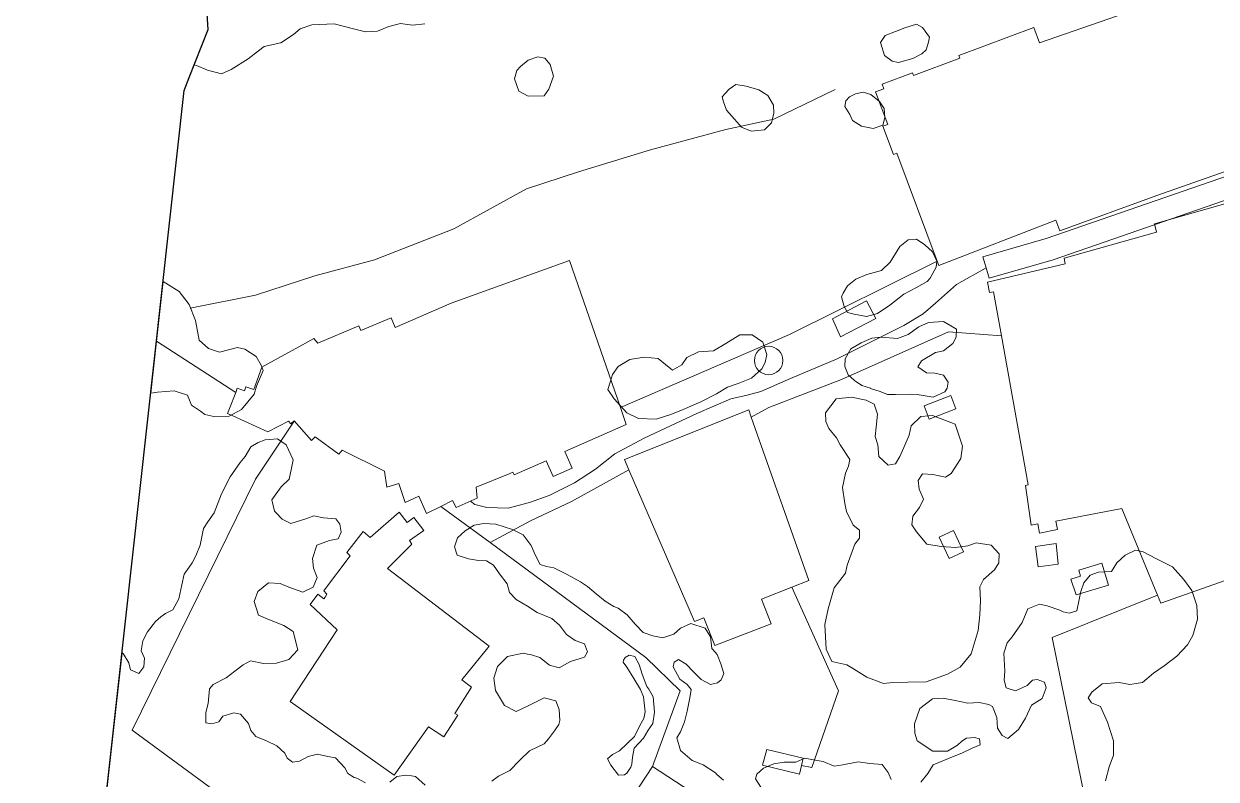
# Model space of a CAD drawing. Header units: metres. Extents: x 4652992 to 4879070, y 2074171 to 2309877.
# Drawn here: x 4653640 to 4653704.4, y 2306228.9 to 2306269.7 of the extents above; entities that cross this region are included whole.
import ezdxf

# ---------------------------------------------------------------- set-up
doc = ezdxf.new("R2010")
doc.units = ezdxf.units.M
doc.header["$MEASUREMENT"] = 0
doc.linetypes.add('DGN Style 2', pattern=[66.27138, 39.762828, -26.508552])
doc.linetypes.add('DGN Style 3', pattern=[92.779933, 66.271381, -26.508552])
doc.layers.get('0').update_dxf_attribs({"color": 4, "lineweight": 0})
for name, color, linetype, lineweight in [('Level 20', 30, 'DGN Style 3', 0), ('Level 3', 46, 'Continuous', 0), ('Level 30', 5, 'Continuous', 0), ('Level 31', 38, 'Continuous', 0), ('Level 37', 3, 'Continuous', 0), ('Level 40', 1, 'Continuous', 0), ('Level 54', 30, 'DGN Style 2', 0), ('Level 61', 4, 'Continuous', 0)]:
    doc.layers.add(name, color=color, linetype=linetype, lineweight=lineweight)
doc.layers.add('Limite', color=38, linetype='Continuous', lineweight=0, plot=False)

# ---------------------------------------------------------------- blocks, each defined once
blk = doc.blocks.new('POSTE')
at = {"color": 0, "linetype": 'ByBlock', "lineweight": -2}
blk.add_circle((0, 0), 0.770001, dxfattribs=at)

msp = doc.modelspace()

# ---------------------------------------------------------------- linework, layer by layer
at = {"layer": 'Level 20', "linetype": 'Continuous'}
msp.add_polyline3d([(4653691.983245, 2306256.528992, 1426.8), (4653690.379237, 2306255.618576, 1426.9), (4653689.24501, 2306254.619144, 1426.9), (4653688.57513, 2306254.037815, 1426.9), (4653687.525345, 2306253.413649, 1427.1), (4653683.930835, 2306251.606594, 1427.25), (4653681.415745, 2306250.541061, 1427.35), (4653679.799661, 2306249.838572, 1427.45), (4653679.073955, 2306249.645702, 1427.45), (4653678.177083, 2306249.453838, 1427.45), (4653676.338856, 2306248.656687, 1427.6), (4653673.497085, 2306247.31413, 1427.75), (4653671.919779, 2306246.472036, 1427.8), (4653670.868675, 2306245.647654, 1428), (4653669.735534, 2306244.905617, 1428.25), (4653668.37147, 2306244.215392, 1428.45), (4653667.310749, 2306243.842559, 1428.6), (4653666.151864, 2306243.534583, 1428.6), (4653664.995777, 2306243.567713, 1428.6), (4653664.34672, 2306243.735577, 1428.6), (4653664.114229, 2306243.920803, 1428.6)], dxfattribs=at)
at = {"layer": 'Level 3'}
msp.add_polyline3d([(4653648.965828, 2306254.352286, 1429.9732), (4653652.489773, 2306255.048503, 1429.7732), (4653655.702685, 2306256.092527, 1429.4732), (4653658.917427, 2306256.966333, 1429.1732), (4653663.203964, 2306258.641785, 1428.9732), (4653667.131114, 2306260.789667, 1428.5732), (4653669.957817, 2306261.704783, 1428.3732), (4653673.83632, 2306262.895934, 1428.0732), (4653677.912963, 2306264.003475, 1427.8732), (4653680.499101, 2306264.55906, 1427.6732), (4653683.82511, 2306266.155936, 1427.5732)], dxfattribs=at)
at = {"layer": 'Level 30', "color": 1}
for points in [[(4653705.568638, 2306261.973853, 1428.805992), (4653701.206709, 2306260.427087, 1428.805992), (4653695.960545, 2306258.528854, 1429.005992), (4653695.755775, 2306259.108917, 1429.205992), (4653689.420214, 2306256.657639, 1429.255992), (4653689.334711, 2306256.885925, 1429.255992), (4653687.151085, 2306262.716072, 1429.255992), (4653686.978315, 2306262.651362, 1429.255992), (4653686.407265, 2306264.176029, 1428.955992), (4653686.670282, 2306264.274539, 1428.955992), (4653686.009418, 2306266.039006, 1428.955992), (4653686.453843, 2306266.205461, 1428.955992), (4653686.36446, 2306266.444108, 1428.605991), (4653688.005429, 2306267.058717, 1428.605991), (4653688.05868, 2306266.916541, 1428.955992), (4653690.562801, 2306267.854436, 1428.955992), (4653690.51072, 2306267.993488, 1428.955992), (4653694.553216, 2306269.507567, 1428.855991), (4653694.862449, 2306268.681936, 1428.855991), (4653703.3484, 2306271.642923, 1429.005992)], [(4653714.158861, 2306242.883618, 1427.856), (4653701.417488, 2306238.4007, 1427.856), (4653701.242447, 2306238.828639, 1427.914495), (4653699.322831, 2306243.52172, 1428.556), (4653695.747903, 2306242.830487, 1428.556), (4653695.835561, 2306242.377138, 1428.556), (4653694.874922, 2306242.191393, 1428.556), (4653694.779586, 2306242.684453, 1428.556), (4653694.422653, 2306242.615438, 1428.406), (4653694.10151, 2306244.768869, 1428.756), (4653694.254615, 2306244.794547, 1429.306), (4653692.805611, 2306252.846358, 1429.306), (4653692.37755, 2306255.225, 1429.306), (4653692.16225, 2306255.186282, 1429.306), (4653692.061399, 2306255.747088, 1429.306), (4653696.255292, 2306256.737355, 1429.306), (4653696.196176, 2306257.039162, 1428.506), (4653701.192, 2306258.453813, 1428.506), (4653701.074382, 2306258.903565, 1428.506), (4653706.517043, 2306260.461377, 1428.556)], [(4653669.466014, 2306256.928516, 1430.906), (4653672.212853, 2306248.97811, 1430.3686), (4653672.532705, 2306248.052335, 1430.306), (4653669.207654, 2306246.595686, 1430.306), (4653669.603319, 2306245.692511, 1430.306), (4653668.583708, 2306245.245837, 1430.306), (4653668.208077, 2306246.103278, 1430.406), (4653666.469158, 2306245.341486, 1430.406), (4653666.407651, 2306245.481886, 1430.406), (4653666.202589, 2306245.392052, 1431.456), (4653664.414667, 2306244.673533, 1431.456), (4653664.474623, 2306244.082494, 1430.156), (4653663.330847, 2306243.569338, 1430.156), (4653663.149342, 2306243.948585, 1431.456), (4653662.508861, 2306243.635315, 1431.456), (4653661.731426, 2306243.255058, 1431.456), (4653661.319482, 2306244.184796, 1431.656), (4653660.580281, 2306243.844445, 1431.656), (4653660.237454, 2306244.868491, 1431.656), (4653659.591113, 2306244.667935, 1431.656), (4653659.472739, 2306245.533017, 1431.906), (4653657.171169, 2306246.664285, 1432.006), (4653657.001831, 2306246.460145, 1432.006), (4653655.717533, 2306247.385418, 1432.006), (4653655.521212, 2306247.18685, 1432.006), (4653654.579193, 2306248.249128, 1432.006), (4653654.576843, 2306248.247043, 1432.006), (4653654.404193, 2306248.093939, 1432.006), (4653654.27817, 2306248.236051, 1432.006), (4653653.162232, 2306247.661447, 1431.7616), (4653651.271598, 2306248.522849, 1431.6126), (4653650.983719, 2306248.654011, 1431.5899), (4653651.091958, 2306248.914951, 1431.606), (4653651.421674, 2306249.787623, 1431.606), (4653651.507334, 2306250.014341, 1431.606), (4653651.893601, 2306249.87324, 1431.706), (4653651.975755, 2306250.098139, 1431.706), (4653652.395524, 2306249.944801, 1431.756), (4653652.837629, 2306251.155077, 1431.6899), (4653653.153565, 2306251.329332, 1431.6899), (4653655.024936, 2306252.361494, 1431.6899), (4653655.646103, 2306252.704101, 1431.6899), (4653655.854055, 2306252.453222, 1431.756), (4653658.083286, 2306253.389092, 1431.756), (4653658.189738, 2306253.135525, 1431.756), (4653659.821051, 2306253.820378, 1431.756), (4653660.039588, 2306253.299825, 1431.756), (4653663.066671, 2306254.618221, 1430.906), (4653669.466014, 2306256.928516, 1430.906)], [(4653679.834989, 2306238.617699, 1429.656), (4653680.355525, 2306237.288347, 1429.306), (4653677.319562, 2306236.122174, 1429.306), (4653676.717319, 2306237.605689, 1429.706), (4653676.218216, 2306237.419413, 1429.606), (4653672.671017, 2306245.613149, 1429.840366), (4653672.434401, 2306246.159711, 1429.856), (4653679.152939, 2306248.845045, 1429.856), (4653679.288298, 2306248.461067, 1429.847663), (4653682.400313, 2306239.633063, 1429.656), (4653681.481142, 2306239.269252, 1429.656), (4653679.834989, 2306238.617699, 1429.656)], [(4653660.250467, 2306243.324189, 1430.356), (4653660.683386, 2306242.754835, 1430.356), (4653661.05535, 2306243.037666, 1430.356), (4653661.588115, 2306242.337, 1430.2899), (4653660.814355, 2306241.791286, 1430.2899), (4653660.940706, 2306241.598873, 1430.2899), (4653660.270423, 2306240.930057, 1430.2899), (4653659.624063, 2306240.285113, 1430.2899), (4653665.124162, 2306236.079722, 1430.8647), (4653663.637283, 2306234.267849, 1430.806), (4653664.165441, 2306233.858076, 1429.656), (4653663.267797, 2306232.448206, 1429.656), (4653663.423186, 2306232.349271, 1429.656), (4653662.679481, 2306231.181184, 1429.656), (4653661.838682, 2306231.716509, 1431.356), (4653659.996353, 2306229.114409, 1430.656), (4653654.360491, 2306233.093851, 1430.656), (4653656.915814, 2306236.956988, 1431.506), (4653655.450277, 2306238.332978, 1430.4899), (4653655.864285, 2306238.891331, 1430.4899), (4653656.186869, 2306238.629077, 1430.4899), (4653656.251985, 2306238.733228, 1430.4899), (4653656.351682, 2306238.892692, 1430.4899), (4653656.18458, 2306239.0681, 1430.4899), (4653656.220736, 2306239.116372, 1430.4822), (4653657.608929, 2306240.969736, 1430.1899), (4653657.432176, 2306241.137522, 1430.1899), (4653658.306722, 2306242.28299, 1430.1899), (4653658.698496, 2306241.9453, 1430.2899), (4653660.250467, 2306243.324189, 1430.356)]]:
    msp.add_polyline3d(points, dxfattribs=at)
at = {"layer": 'Level 31', "flags": 128}
for points, elevation in [([(4653686.019048, 2306253.796219), (4653684.116857, 2306252.801475), (4653683.671658, 2306253.772565), (4653685.52467, 2306254.74159), (4653686.019048, 2306253.796219)], 1427.655991), ([(4653690.346778, 2306248.913526), (4653688.90975, 2306248.352536), (4653688.63255, 2306249.062609), (4653690.068399, 2306249.623138), (4653690.346778, 2306248.913526)], 1427.8), ([(4653690.76438, 2306241.176808), (4653689.986132, 2306240.811697), (4653689.442053, 2306241.96773), (4653690.219853, 2306242.333795), (4653690.76438, 2306241.176808)], 1428.455992), ([(4653695.87087, 2306240.515328), (4653694.801098, 2306240.372218), (4653694.653794, 2306241.473338), (4653695.75859, 2306241.621133), (4653695.87087, 2306240.515328)], 1427.883895), ([(4653698.599304, 2306239.371637), (4653696.852904, 2306238.84887), (4653696.559118, 2306239.705548), (4653697.089027, 2306239.864171), (4653696.992607, 2306240.186281), (4653698.243375, 2306240.560685), (4653698.599304, 2306239.371637)], 1428.033894), ([(4653682.002404, 2306229.629228), (4653681.886302, 2306229.154636), (4653679.900813, 2306229.640358), (4653680.135541, 2306230.50242), (4653682.098539, 2306230.022199), (4653682.002404, 2306229.629228)], 1428.405991)]:
    msp.add_lwpolyline(points, dxfattribs=dict(at, elevation=elevation))
at = {"layer": 'Level 37'}
msp.add_line((4653651.421674, 2306249.787623, 1431.583895), (4653647.140729, 2306252.565212, 1431.583895), dxfattribs=at)
at = {"layer": 'Level 37', "extrusion": (0.2594711064894849, -0.5214441033926257, 0.8128780916805318), "elevation": 6075.497207, "flags": 128}
msp.add_lwpolyline([(5193801.504544, -6025.756548), (5193792.600156, -6025.756548), (5193782.652719, -6025.082463)], dxfattribs=at)
at = {"layer": 'Level 37', "flags": 128}
for points, elevation in [([(4653679.288298, 2306248.461067), (4653680.244123, 2306248.976669), (4653684.158368, 2306250.482116), (4653689.951006, 2306253.068247), (4653692.805611, 2306252.846358)], 1428.533894), ([(4653682.002404, 2306229.629228), (4653682.559778, 2306229.514276), (4653684.003023, 2306233.666931), (4653681.481142, 2306239.269252)], 1428.283894)]:
    msp.add_lwpolyline(points, dxfattribs=dict(at, elevation=elevation))
at = {"layer": 'Level 37'}
for points in [[(4653654.576843, 2306248.247043, 1431.283894), (4653652.498898, 2306245.109928, 1431.283894), (4653645.828524, 2306231.545102, 1431.283894), (4653665.683541, 2306216.951727, 1430.683895), (4653673.944577, 2306229.573869, 1430.533894), (4653687.204318, 2306220.926197, 1429.733894), (4653697.595539, 2306226.449033, 1428.583895), (4653695.543948, 2306236.551147, 1428.333895), (4653701.242447, 2306238.828639, 1428.081743)], [(4653665.169373, 2306241.676031, 1430.433895), (4653667.354726, 2306242.861373, 1430.133895), (4653669.580269, 2306243.898773, 1429.833895), (4653672.671017, 2306245.613149, 1429.627955)], [(4653673.944577, 2306229.573869, 1430.533894), (4653675.448393, 2306233.668, 1430.433895), (4653673.592288, 2306235.473136, 1430.433895), (4653665.169373, 2306241.676031, 1430.433895), (4653662.508861, 2306243.635315, 1430.433895)]]:
    msp.add_polyline3d(points, dxfattribs=at)
at = {"layer": 'Level 40', "color": 3, "flags": 128}
for points, elevation in [([(4653649.183976, 2306267.502154), (4653649.932598, 2306269.412487), (4653649.932598, 2306269.412494), (4653649.9326, 2306269.4125), (4653649.812069, 2306271.335686)], 1432.133895), ([(4653661.63663, 2306269.718767), (4653660.982831, 2306269.640937), (4653660.322306, 2306269.734168), (4653659.692272, 2306269.566627), (4653659.08598, 2306269.309373), (4653658.440724, 2306269.272221), (4653657.715775, 2306269.463534), (4653656.746383, 2306269.705051), (4653655.54599, 2306269.654677), (4653654.907511, 2306269.44648), (4653654.545714, 2306269.139033), (4653653.856159, 2306268.686812), (4653652.96472, 2306268.488161), (4653652.660679, 2306268.25368), (4653652.101845, 2306267.817014), (4653651.174504, 2306267.24394), (4653650.658237, 2306267.010631), (4653649.89273, 2306267.210351), (4653649.307236, 2306267.457925), (4653649.183976, 2306267.502154)], 1432.133895), ([(4653686.263812, 2306268.703507), (4653686.526088, 2306269.086632), (4653687.081642, 2306269.300317), (4653687.594919, 2306269.486267), (4653688.220497, 2306269.685582), (4653688.548813, 2306269.508964), (4653688.916781, 2306268.996486), (4653688.858652, 2306268.717104), (4653688.736441, 2306268.305207), (4653688.510506, 2306268.096672), (4653688.017671, 2306267.833674), (4653687.244731, 2306267.628175), (4653686.894608, 2306267.700052), (4653686.483072, 2306268.003032), (4653686.263812, 2306268.703507)], 1430.3), ([(4653666.726316, 2306266.066858), (4653666.489759, 2306266.744248), (4653666.614397, 2306267.190223), (4653666.815783, 2306267.400361), (4653667.236166, 2306267.754138), (4653667.745894, 2306267.932379), (4653668.138567, 2306267.851733), (4653668.414194, 2306267.512191), (4653668.596687, 2306266.877378), (4653668.355013, 2306266.172459), (4653668.091939, 2306265.817764), (4653667.238561, 2306265.804423), (4653666.726316, 2306266.066858)], 1430.733894), ([(4653678.374449, 2306264.56014), (4653677.952114, 2306265.054638), (4653677.781702, 2306265.497372), (4653677.722135, 2306265.771712), (4653677.874836, 2306265.944208), (4653678.100975, 2306266.188985), (4653678.444888, 2306266.438694), (4653679.010492, 2306266.351662), (4653679.698607, 2306266.152106), (4653680.189704, 2306265.847393), (4653680.488492, 2306265.320051), (4653680.513183, 2306264.878108), (4653680.374633, 2306264.353174), (4653680.007413, 2306263.991702), (4653679.289025, 2306263.906253), (4653678.752462, 2306264.132979), (4653678.374449, 2306264.56014)], 1429.85), ([(4653684.615163, 2306264.817397), (4653684.337763, 2306265.238601), (4653684.403212, 2306265.552963), (4653684.594162, 2306265.768705), (4653684.917883, 2306265.920759), (4653685.33937, 2306266.016318), (4653685.752248, 2306265.895117), (4653686.219288, 2306265.507837), (4653686.468988, 2306265.128752), (4653686.514539, 2306264.645877), (4653686.392282, 2306264.233874), (4653685.878912, 2306264.047896), (4653685.248642, 2306264.177342), (4653684.767065, 2306264.494802), (4653684.615163, 2306264.817397)], 1430.3), ([(4653684.30483, 2306254.431211), (4653684.164767, 2306254.95873), (4653684.246172, 2306255.149786), (4653684.497138, 2306255.555324), (4653684.94776, 2306255.919805), (4653685.541521, 2306256.171743), (4653686.334951, 2306256.382635), (4653686.802141, 2306256.826809), (4653687.312286, 2306257.677666), (4653687.762873, 2306258.042119), (4653688.227014, 2306258.071381), (4653688.664792, 2306257.773654), (4653689.086012, 2306257.396216), (4653689.314348, 2306256.892193), (4653689.287986, 2306256.56517), (4653688.955686, 2306255.96857), (4653688.794427, 2306255.793931), (4653688.223986, 2306255.454056), (4653687.525435, 2306255.098956), (4653686.777134, 2306254.504717), (4653686.101923, 2306254.061683), (4653685.524695, 2306253.889438), (4653684.845786, 2306254.029044), (4653684.486372, 2306254.102951), (4653684.30483, 2306254.431211)], 1429.45)]:
    msp.add_lwpolyline(points, dxfattribs=dict(at, elevation=elevation))
at = {"layer": 'Level 40', "color": 3}
for points in [[(4653647.138744, 2306252.547246, 1435.093955), (4653647.496452, 2306255.784919, 1435.129989), (4653648.370869, 2306255.245534, 1434.9), (4653648.909679, 2306254.540389, 1434.9), (4653649.248169, 2306253.671724, 1434.6), (4653649.445697, 2306252.610143, 1434.2), (4653649.953539, 2306252.174172, 1433.75), (4653650.550668, 2306251.959635, 1433.75), (4653651.521918, 2306252.217824, 1433.75), (4653651.917628, 2306252.136374, 1433.75), (4653652.522023, 2306251.737093, 1433.75), (4653652.791081, 2306251.269384, 1433.75), (4653652.911831, 2306250.969635, 1433.75), (4653652.552144, 2306250.127338, 1433.75), (4653652.416267, 2306249.697118, 1433.75), (4653651.739544, 2306248.874205, 1433.75), (4653651.066777, 2306248.508685, 1433.75), (4653650.238505, 2306248.495955, 1433.75), (4653649.754825, 2306248.59556, 1433.75), (4653649.51859, 2306248.781676, 1433.75), (4653649.03694, 2306249.109969, 1433.75), (4653648.809396, 2306249.639028, 1434.05), (4653648.092822, 2306249.880197, 1434.65), (4653647.192808, 2306249.815002, 1434.95), (4653646.830936, 2306249.760886, 1435.062935), (4653647.138744, 2306252.547246, 1435.093955)], [(4653686.260761, 2306249.836812, 1429.75), (4653685.725315, 2306250.005071, 1429.65), (4653685.732857, 2306250.02907, 1429.65), (4653685.268671, 2306250.174936, 1429.5), (4653684.872949, 2306250.444229, 1429.5), (4653684.520838, 2306250.742119, 1429.5), (4653684.350622, 2306251.190456, 1429.5), (4653684.360903, 2306251.601649, 1429.5), (4653684.661353, 2306252.141004, 1429.5), (4653685.220588, 2306252.476836, 1429.5), (4653685.800925, 2306252.733185, 1429.5), (4653686.300191, 2306252.780788, 1429.5), (4653687.189071, 2306252.710697, 1429.5), (4653687.761928, 2306252.931023, 1429.5), (4653688.336147, 2306253.338915, 1429.5), (4653688.872899, 2306253.566664, 1429.5), (4653689.675998, 2306253.626942, 1429.5), (4653690.38174, 2306253.218841, 1429.5), (4653690.364064, 2306252.771628, 1429.5), (4653690.18084, 2306252.433588, 1429.5), (4653689.686297, 2306252.046845, 1429.5), (4653689.251684, 2306251.94836, 1429.5), (4653688.481924, 2306251.505493, 1429.5), (4653688.298678, 2306251.167434, 1429.5), (4653688.759187, 2306250.847258, 1429.5), (4653689.207441, 2306250.83021, 1429.5), (4653689.676826, 2306250.733663, 1429.5), (4653689.934366, 2306250.342491, 1429.5), (4653689.866939, 2306250.018152, 1429.5), (4653689.74977, 2306249.816778, 1429.5), (4653689.125731, 2306249.531772, 1429.5), (4653688.251668, 2306249.674004, 1429.5), (4653687.919219, 2306249.704816, 1429.5), (4653687.087431, 2306249.688038, 1429.5), (4653686.642751, 2306249.683099, 1429.75), (4653686.260761, 2306249.836812, 1429.75)], [(4653671.681294, 2306250.409417, 1431.6), (4653671.784519, 2306250.7615, 1431.35), (4653672.091497, 2306251.187788, 1431.3), (4653672.726392, 2306251.571762, 1430.95), (4653673.491155, 2306251.700308, 1430.7), (4653674.251386, 2306251.617506, 1430.35), (4653674.655089, 2306251.294404, 1430.05), (4653675.035558, 2306250.99505, 1430.05), (4653675.539742, 2306251.289247, 1430.05), (4653675.79796, 2306251.678258, 1430.05), (4653676.438368, 2306251.988635, 1430.05), (4653677.246946, 2306252.043356, 1430.05), (4653677.905022, 2306252.438525, 1430.05), (4653678.665691, 2306252.901006, 1430.05), (4653679.329225, 2306252.897155, 1430.05), (4653679.91331, 2306252.51175, 1430.05), (4653680.129479, 2306251.848303, 1430.05), (4653680.043693, 2306251.41523, 1430.15), (4653679.853289, 2306251.075188, 1430.45), (4653679.305286, 2306250.569296, 1430.45), (4653678.580348, 2306250.276556, 1430.45), (4653678.009225, 2306250.084738, 1430.45), (4653677.402793, 2306249.723423, 1430.45), (4653676.557652, 2306249.278651, 1430.45), (4653675.603728, 2306248.876414, 1430.75), (4653674.93877, 2306248.595849, 1431), (4653674.147212, 2306248.341668, 1431.25), (4653673.201039, 2306248.376488, 1431.6), (4653672.558585, 2306248.685158, 1431.6), (4653671.877283, 2306249.442886, 1431.6), (4653671.541934, 2306249.952955, 1431.6), (4653671.681294, 2306250.409417, 1431.6)], [(4653684.468733, 2306240.457362, 1431.5), (4653684.890073, 2306241.594138, 1431.35), (4653685.134299, 2306241.910205, 1431), (4653685.137966, 2306242.355726, 1430.6), (4653684.795954, 2306242.610759, 1430.15), (4653684.443404, 2306243.358584, 1429.75), (4653684.344298, 2306243.797023, 1429.75), (4653684.219094, 2306244.658826, 1429.75), (4653684.378295, 2306245.424029, 1429.75), (4653684.534677, 2306245.809809, 1429.75), (4653684.610481, 2306246.174167, 1429.75), (4653684.090005, 2306246.965187, 1429.75), (4653683.902771, 2306247.345653, 1429.75), (4653683.475254, 2306247.851536, 1429.75), (4653683.32453, 2306248.22446, 1429.75), (4653683.306029, 2306248.684129, 1429.75), (4653683.881787, 2306249.439359, 1429.75), (4653684.701169, 2306249.536676, 1429.75), (4653685.504012, 2306249.371498, 1429.75), (4653685.923064, 2306249.150328, 1430), (4653686.116432, 2306248.616901, 1430), (4653686.045471, 2306247.90999, 1430), (4653685.988076, 2306247.403763, 1430.3), (4653686.123577, 2306246.958332, 1430.3), (4653686.184759, 2306246.338376, 1430.3), (4653686.692511, 2306245.854253, 1430.3), (4653687.08747, 2306245.924814, 1430.3), (4653687.324186, 2306246.331642, 1430.3), (4653687.53957, 2306246.818769, 1430.3), (4653687.82926, 2306247.480383, 1430.3), (4653687.93523, 2306247.989985, 1430.3), (4653688.457457, 2306248.489835, 1430.3), (4653689.078763, 2306248.551783, 1430.3), (4653690.309751, 2306248.070774, 1430.3), (4653690.710331, 2306246.887532, 1430.3), (4653690.610609, 2306246.224737, 1430.3), (4653690.100748, 2306245.41853, 1430.3), (4653689.792465, 2306245.216222, 1430.3), (4653689.099494, 2306245.358849, 1430.3), (4653688.537289, 2306245.398632, 1430.3), (4653688.308143, 2306245.028179, 1430.3), (4653688.363194, 2306244.56125, 1430.3), (4653688.593039, 2306244.020353, 1430.3), (4653688.385215, 2306243.569534, 1430.3), (4653688.02572, 2306243.100733, 1430.45), (4653687.974986, 2306242.633409, 1430.75), (4653688.21014, 2306242.255684, 1431.1), (4653688.785634, 2306241.590102, 1430.8), (4653689.5477, 2306241.458604, 1430.45), (4653690.325405, 2306241.403503, 1430.05), (4653690.991235, 2306241.494359, 1430.05), (4653691.445672, 2306241.666737, 1430.05), (4653692.256152, 2306241.537854, 1430.05), (4653692.691425, 2306241.068294, 1430.05), (4653692.666028, 2306240.579587, 1430.05), (4653692.436773, 2306240.208837, 1430.05), (4653691.833606, 2306239.687093, 1430.05), (4653691.642653, 2306239.287505, 1430.35), (4653691.683089, 2306238.536953, 1430.65), (4653691.643035, 2306237.765703, 1430.95), (4653691.551478, 2306236.929905, 1431.25), (4653691.179408, 2306235.662966, 1431.5), (4653690.576213, 2306234.953015, 1431.5), (4653689.887778, 2306234.56398, 1431.5), (4653688.739685, 2306234.155904, 1431.5), (4653687.74757, 2306234.132838, 1431.5), (4653686.945106, 2306234.108613, 1431.5), (4653686.441512, 2306234.060717, 1431.5), (4653685.525077, 2306234.401284, 1431.5), (4653684.82098, 2306234.849759, 1431.5), (4653684.450743, 2306235.077738, 1431.5), (4653683.6498, 2306235.242805, 1431.5), (4653683.333947, 2306235.914568, 1431.5), (4653683.271017, 2306237.254521, 1431.5), (4653683.444954, 2306238.09063, 1431.5), (4653683.759738, 2306239.238834, 1431.5), (4653684.378007, 2306240.021207, 1431.5), (4653684.468733, 2306240.457362, 1431.5)], [(4653644.172733, 2306225.701356, 1436.405081), (4653645.28027, 2306235.725866, 1435.978868), (4653645.342213, 2306235.681165, 1435.95), (4653645.647342, 2306235.182492, 1435.4), (4653645.742557, 2306234.80577, 1434.8), (4653646.17997, 2306234.611551, 1434.55), (4653646.451232, 2306234.958234, 1434.2), (4653646.487029, 2306235.426364, 1433.95), (4653646.306204, 2306235.828499, 1433.6), (4653646.398653, 2306236.360551, 1433.4), (4653646.655593, 2306236.848859, 1433.4), (4653647.084116, 2306237.417752, 1433.4), (4653647.368653, 2306237.668369, 1433.4), (4653647.637673, 2306237.844862, 1433.4), (4653648.025688, 2306238.035476, 1433.4), (4653648.352918, 2306238.644222, 1433.05), (4653648.50812, 2306239.385824, 1433.05), (4653648.632276, 2306239.979077, 1433.05), (4653648.903127, 2306240.348686, 1433.05), (4653649.068738, 2306240.585278, 1433.05), (4653649.265381, 2306240.970169, 1433.05), (4653649.500811, 2306241.540421, 1433.05), (4653649.686999, 2306242.430164, 1433.05), (4653649.920721, 2306242.807364, 1433.05), (4653650.251902, 2306243.280477, 1433.05), (4653650.662318, 2306244.317235, 1433.05), (4653651.123632, 2306245.227446, 1433.05), (4653651.672944, 2306246.003495, 1433.05), (4653651.935961, 2306246.335914, 1433.05), (4653652.23774, 2306246.853633, 1433.05), (4653652.633621, 2306247.081357, 1433.05), (4653653.013995, 2306247.23496, 1433.05), (4653653.68339, 2306247.290384, 1433.05), (4653654.156244, 2306246.961056, 1433.05), (4653654.52836, 2306246.149889, 1433.05), (4653654.43535, 2306245.705112, 1433.05), (4653654.311332, 2306245.112055, 1433.05), (4653653.876654, 2306244.698965, 1433.05), (4653653.379947, 2306243.989316, 1433.05), (4653653.523366, 2306243.379752, 1433.05), (4653653.619167, 2306243.282676, 1433.05), (4653653.935928, 2306242.946722, 1433.05), (4653654.404144, 2306242.714476, 1432.75), (4653655.259138, 2306242.973456, 1432.6), (4653655.639874, 2306243.127202, 1432.6), (4653656.159746, 2306243.020089, 1432.6), (4653656.843681, 2306242.956572, 1432.6), (4653657.057103, 2306242.680398, 1432.6), (4653657.120349, 2306242.241653, 1432.6), (4653656.968528, 2306241.885912, 1432.6), (4653656.484111, 2306241.792218, 1432.6), (4653655.812374, 2306241.543609, 1432.6), (4653655.582971, 2306240.816793, 1432.6), (4653655.630679, 2306240.303776, 1432.6), (4653655.834699, 2306239.797228, 1432.6), (4653655.606928, 2306239.263533, 1432.6), (4653655.04655, 2306238.99194, 1432.6), (4653654.289938, 2306239.26404, 1432.6), (4653653.830443, 2306239.474888, 1432.6), (4653653.204452, 2306239.509301, 1432.9), (4653652.619674, 2306239.038214, 1433.1), (4653652.429145, 2306238.497311, 1433.1), (4653652.660608, 2306237.753334, 1433.1), (4653653.156833, 2306237.534973, 1433.1), (4653654.016403, 2306237.203006, 1433.1), (4653654.526523, 2306236.865716, 1433.1), (4653654.785783, 2306235.883772, 1433.1), (4653654.290614, 2306235.366865, 1433.1), (4653653.627046, 2306235.155509, 1433.1), (4653652.928038, 2306235.144915, 1433.1), (4653652.222961, 2306235.290334, 1433.1), (4653651.826934, 2306235.062498, 1433.1), (4653651.370524, 2306234.731044, 1433.1), (4653650.906352, 2306234.362495, 1433.1), (4653650.211768, 2306234.002778, 1433.1), (4653650.009025, 2306233.773753, 1433.1), (4653649.927781, 2306232.973386, 1433.2), (4653649.804837, 2306232.486854, 1433.4), (4653649.807525, 2306231.9448, 1433.4), (4653650.14135, 2306231.875919, 1433.4), (4653650.513958, 2306231.992434, 1433.4), (4653650.732124, 2306232.29553, 1433.4), (4653651.313457, 2306232.485015, 1433.4), (4653651.684389, 2306232.408485, 1433.4), (4653652.11842, 2306231.893462, 1433.4), (4653652.234116, 2306231.521463, 1433.4), (4653652.513708, 2306231.192998, 1433.4), (4653653.084005, 2306230.959272, 1433.4), (4653653.64657, 2306230.688452, 1433.4), (4653654.083552, 2306230.301545, 1433.1), (4653654.204574, 2306230.035061, 1432.4), (4653654.497077, 2306229.805976, 1431.8), (4653654.869109, 2306229.860238, 1431.45), (4653655.348528, 2306230.11061, 1431.45), (4653655.841845, 2306230.241679, 1431.45), (4653656.400193, 2306230.126463, 1431.45), (4653656.809657, 2306230.041969, 1431.45), (4653657.319758, 2306229.509763, 1431.45), (4653657.488707, 2306229.203197, 1431.45), (4653657.829888, 2306228.977527, 1431.45), (4653657.978798, 2306228.946795, 1431.45), (4653658.431679, 2306228.698067, 1431.45)], [(4653665.26521, 2306228.776069, 1431.15), (4653665.633175, 2306229.049682, 1431.15), (4653666.230657, 2306229.362592, 1430.95), (4653666.772691, 2306229.911187, 1430.95), (4653667.306945, 2306230.422524, 1430.95), (4653668.086551, 2306230.805546, 1430.95), (4653668.335033, 2306231.065051, 1430.95), (4653668.659609, 2306231.503077, 1430.95), (4653668.886342, 2306231.844743, 1430.95), (4653668.93293, 2306232.068188, 1430.95), (4653668.900318, 2306232.65753, 1430.95), (4653668.724843, 2306233.12095, 1430.95), (4653668.099049, 2306233.288839, 1430.95), (4653667.274484, 2306232.876307, 1430.95), (4653666.585016, 2306232.552428, 1430.95), (4653665.953073, 2306232.876956, 1430.95), (4653665.459411, 2306233.677834, 1430.95), (4653665.367896, 2306234.3569, 1430.95), (4653665.574474, 2306234.974465, 1430.95), (4653666.116393, 2306235.522865, 1430.95), (4653666.96879, 2306235.696602, 1430.95), (4653667.192365, 2306235.650509, 1430.95), (4653667.415943, 2306235.604415, 1430.95), (4653667.855342, 2306235.474996, 1430.95), (4653668.389461, 2306235.054221, 1430.95), (4653668.90342, 2306234.909423, 1430.95), (4653669.518314, 2306235.248647, 1430.95), (4653670.266751, 2306235.482675, 1430.95), (4653670.430426, 2306235.7738, 1430.7), (4653670.276155, 2306236.205566, 1430.5), (4653669.769577, 2306236.387706, 1430.5), (4653669.29409, 2306236.718863, 1430.5), (4653668.932048, 2306237.220905, 1430.5), (4653668.501658, 2306237.581598, 1430.5), (4653667.712383, 2306237.899688, 1430.5), (4653667.199695, 2306238.238469, 1430.5), (4653666.575173, 2306238.600288, 1430.5), (4653666.227212, 2306238.982798, 1430.5), (4653666.100403, 2306239.441579, 1430.5), (4653665.686341, 2306239.988627, 1430.5), (4653665.354056, 2306240.452842, 1430.5), (4653664.975597, 2306240.695714, 1430.5), (4653664.550957, 2306240.717258, 1430.5), (4653664.006329, 2306240.796505, 1430.5), (4653663.386572, 2306240.990162, 1430.5), (4653663.250846, 2306241.446809, 1430.5), (4653663.419739, 2306241.9396, 1430.5), (4653663.828596, 2306242.316991, 1430.5), (4653664.319188, 2306242.611592, 1430.5), (4653664.833481, 2306242.703477, 1430.5), (4653665.486225, 2306242.667926, 1430.5), (4653666.384246, 2306242.384012, 1430.5), (4653666.952613, 2306242.102055, 1430.5), (4653667.391741, 2306241.516962, 1430.5), (4653667.615921, 2306241.009103, 1430.5), (4653667.871764, 2306240.494698, 1430.5), (4653668.213363, 2306240.391335, 1430.5), (4653668.624872, 2306240.306546, 1430.5), (4653669.345037, 2306239.960279, 1430.5), (4653670.052051, 2306239.55075, 1430.5), (4653670.430637, 2306239.307829, 1430.5), (4653670.9095, 2306238.912307, 1430.5), (4653671.388385, 2306238.516766, 1430.5), (4653671.855408, 2306238.222613, 1430.5), (4653672.10211, 2306238.138787, 1430.5), (4653672.583905, 2306237.781692, 1430.4), (4653673.004902, 2306237.266019, 1430.4), (4653673.439107, 2306236.813592, 1430.4), (4653673.96433, 2306236.63935, 1430.4), (4653674.502752, 2306236.528377, 1430.4), (4653675.107094, 2306236.733779, 1430.4), (4653675.471233, 2306237.054675, 1430.4), (4653676.018816, 2306237.304768, 1430.4), (4653676.790898, 2306237.046671, 1430.4), (4653677.091935, 2306236.58868, 1430.4), (4653677.156807, 2306235.948359, 1430.4), (4653677.213571, 2306235.903662, 1430.4), (4653677.452544, 2306235.623416, 1430.4), (4653677.645405, 2306235.121666, 1430.4), (4653677.800007, 2306234.594781, 1430.4), (4653677.664176, 2306234.259757, 1430.4), (4653677.466248, 2306234.102542, 1430.4), (4653677.084836, 2306234.016156, 1430.4), (4653676.579253, 2306234.285397, 1430.4), (4653676.169994, 2306234.699782, 1430.4), (4653675.760753, 2306235.114148, 1430.4), (4653675.350252, 2306235.363763, 1430.4), (4653675.120659, 2306235.213094, 1430.4), (4653675.067931, 2306234.959965, 1430.4), (4653675.424428, 2306234.292454, 1430.4), (4653675.828357, 2306234.011166, 1430.4), (4653676.035644, 2306233.737409, 1430.4), (4653675.975055, 2306233.287843, 1430.4), (4653675.82347, 2306232.55997, 1430.4), (4653675.673152, 2306231.996837, 1430.4), (4653675.45947, 2306231.446749, 1430.4), (4653675.260243, 2306231.12473, 1430.4), (4653675.464854, 2306230.435406, 1430.8), (4653676.093412, 2306229.892672, 1431.15), (4653676.679496, 2306229.66552, 1431.3), (4653677.347927, 2306229.230953, 1431.3), (4653677.427759, 2306229.139854, 1431.325), (4653677.779309, 2306228.837245, 1431.35)], [(4653688.443716, 2306228.732096, 1431.85), (4653688.824012, 2306229.19119, 1431.85), (4653689.113233, 2306229.669052, 1431.85), (4653689.942544, 2306230.003924, 1431.85), (4653690.695879, 2306230.310413, 1431.5), (4653691.218433, 2306230.570037, 1431.15), (4653691.661849, 2306230.751366, 1430.8), (4653691.624649, 2306231.069382, 1430.35), (4653691.347825, 2306231.151771, 1429.9), (4653690.926662, 2306231.111733, 1429.9), (4653690.669268, 2306230.942786, 1429.9), (4653690.436008, 2306230.737145, 1429.9), (4653689.89076, 2306230.405524, 1429.9), (4653689.09786, 2306230.41042, 1429.9), (4653688.260168, 2306230.963729, 1429.9), (4653688.12286, 2306231.372617, 1429.9), (4653688.102182, 2306231.8843, 1429.9), (4653688.400926, 2306232.710657, 1429.9), (4653689.081694, 2306233.236259, 1429.9), (4653689.661363, 2306233.275333, 1429.9), (4653690.300803, 2306233.143537, 1429.9), (4653691.001166, 2306232.999185, 1429.9), (4653691.611325, 2306233.031982, 1429.9), (4653692.129012, 2306232.925283, 1429.9), (4653692.329549, 2306232.820527, 1429.9), (4653692.558083, 2306232.222616, 1430.1), (4653692.604543, 2306231.653926, 1430.45), (4653692.83941, 2306231.256957, 1430.45), (4653693.15519, 2306231.096798, 1430.45), (4653693.731886, 2306231.571302, 1430.6), (4653694.106897, 2306232.182815, 1430.2), (4653694.440411, 2306232.898885, 1429.8), (4653695.015971, 2306233.248668, 1429.4), (4653695.227392, 2306233.829763, 1429.05), (4653695.131796, 2306234.13525, 1429.05), (4653694.747978, 2306234.277848, 1429.05), (4653694.48504, 2306234.23677, 1429.05), (4653694.202022, 2306233.9458, 1429.05), (4653693.570896, 2306233.663055, 1429.05), (4653693.065118, 2306233.830796, 1429.05), (4653692.958031, 2306234.233906, 1429.05), (4653692.998216, 2306234.733664, 1429.05), (4653692.943964, 2306235.697361, 1429.05), (4653693.125084, 2306236.263272, 1429.05), (4653693.383909, 2306236.590922, 1429.05), (4653693.926834, 2306237.36798, 1429.05), (4653694.23733, 2306238.097642, 1429.05), (4653694.862033, 2306238.349897, 1429.05), (4653695.288927, 2306238.261973, 1429.05), (4653695.971311, 2306238.026194, 1429.05), (4653696.141636, 2306237.927623, 1429.05), (4653696.477074, 2306237.858534, 1429.05), (4653696.887244, 2306237.996268, 1429.05), (4653697.013616, 2306238.605124, 1429.05), (4653697.102072, 2306239.031308, 1429.05), (4653697.26415, 2306239.5058, 1429.05), (4653697.602865, 2306239.912165, 1429.05), (4653698.049823, 2306240.074054, 1429.05), (4653698.7586, 2306240.118556, 1429.05), (4653699.047117, 2306240.576447, 1429.35), (4653699.487324, 2306240.998808, 1429.7), (4653700.050422, 2306241.263332, 1429.7), (4653700.476902, 2306241.175534, 1429.7), (4653701.190438, 2306240.79384, 1429.45), (4653702.055948, 2306240.373141, 1429.3), (4653702.647751, 2306239.706088, 1428.95), (4653703.092697, 2306239.093033, 1428.7), (4653703.368386, 2306238.273951, 1428.7), (4653703.40624, 2306237.535559, 1428.7), (4653703.162023, 2306236.664613, 1428.7), (4653702.865189, 2306236.153917, 1428.7), (4653702.292581, 2306235.541159, 1428.7), (4653701.610506, 2306235.014475, 1428.7), (4653701.021058, 2306234.627559, 1428.7), (4653700.436846, 2306234.112464, 1428.7), (4653699.745342, 2306234.000754, 1428.7), (4653699.165457, 2306234.120236, 1428.7), (4653698.260344, 2306234.052548, 1428.7), (4653697.688762, 2306233.598402, 1428.7), (4653697.504895, 2306233.296313, 1428.8), (4653697.668967, 2306233.016218, 1429.15), (4653698.168466, 2306232.818025, 1429.15), (4653698.535213, 2306231.981125, 1429.45), (4653698.863861, 2306230.961487, 1429.7), (4653698.863611, 2306230.194768, 1430.05), (4653698.636535, 2306229.559121, 1430.4), (4653698.437275, 2306228.808077, 1430.75)], [(4653673.237553, 2306235.083173, 1430.65), (4653672.990842, 2306235.530105, 1430.65), (4653672.692159, 2306235.591676, 1430.65), (4653672.468173, 2306235.468106, 1430.65), (4653672.37995, 2306235.316548, 1430.65), (4653672.357338, 2306235.208045, 1430.65), (4653672.556492, 2306234.940658, 1430.65), (4653672.937859, 2306234.324478, 1430.65), (4653673.297746, 2306233.74099, 1430.65), (4653673.468666, 2306233.337914, 1430.65), (4653673.554804, 2306232.527855, 1430.65), (4653673.48132, 2306232.175139, 1430.65), (4653673.26074, 2306231.796152, 1430.65), (4653672.976951, 2306231.191243, 1430.9), (4653672.166082, 2306230.424948, 1430.9), (4653671.783804, 2306230.2209, 1430.9), (4653671.510109, 2306229.994452, 1430.9), (4653671.69225, 2306229.645678, 1430.9), (4653672.117612, 2306229.105255, 1430.9), (4653672.433196, 2306229.125029, 1430.9), (4653672.564396, 2306229.211134, 1430.9), (4653672.773609, 2306229.535775, 1430.9), (4653672.83625, 2306229.708818, 1431), (4653672.863183, 2306230.078291, 1431), (4653672.964889, 2306230.566453, 1431), (4653673.456617, 2306231.104865, 1430.65), (4653673.715664, 2306231.532538, 1430.65), (4653673.963401, 2306231.905934, 1430.65), (4653674.060592, 2306232.508449, 1430.65), (4653673.980089, 2306233.345647, 1430.65), (4653673.754847, 2306233.759923, 1430.65), (4653673.641676, 2306233.896434, 1430.65), (4653673.385853, 2306234.571634, 1430.65), (4653673.237553, 2306235.083173, 1430.65)], [(4653679.798583, 2306228.463388, 1429.8), (4653679.509176, 2306228.903772, 1429.8), (4653679.596592, 2306229.171249, 1429.8), (4653679.946565, 2306229.479734, 1429.8), (4653680.503333, 2306229.713842, 1429.8), (4653681.065236, 2306229.820007, 1429.8), (4653681.699505, 2306229.816084, 1429.8), (4653682.189058, 2306230.032338, 1429.8), (4653682.645792, 2306229.938147, 1429.8), (4653683.174749, 2306229.847939, 1430.05), (4653683.762964, 2306229.587003, 1430.3), (4653684.233232, 2306229.662182, 1430.65), (4653685.067161, 2306229.825656, 1430.9), (4653685.693288, 2306229.741614, 1431.25), (4653686.355386, 2306229.681712, 1431.6), (4653686.684335, 2306229.253012, 1431.85), (4653686.857841, 2306228.869433, 1431.85)], [(4653659.75966, 2306228.734542, 1431.45), (4653660.135206, 2306229.045209, 1431.45), (4653660.613058, 2306229.101865, 1431.45), (4653660.918682, 2306229.077614, 1431.45), (4653661.142075, 2306229.031515, 1431.45), (4653661.667893, 2306228.573652, 1431.45)]]:
    msp.add_polyline3d(points, dxfattribs=at)
at = {"layer": 'Level 54', "linetype": 'Continuous'}
msp.add_polyline3d([(4653735.073946, 2306269.886598, 1424.855429), (4653733.195161, 2306270.11817, 1424.85), (4653731.448103, 2306270.236057, 1424.95), (4653729.229224, 2306269.864836, 1425.15), (4653726.564777, 2306269.195073, 1425.5), (4653722.311899, 2306267.894679, 1426.05), (4653715.211846, 2306265.175026, 1426.25), (4653707.576973, 2306262.382498, 1426.55), (4653695.23531, 2306258.107537, 1426.8), (4653691.812177, 2306257.124969, 1426.8), (4653691.983245, 2306256.528992, 1426.8), (4653692.143254, 2306255.971544, 1426.8), (4653695.597495, 2306256.963042, 1426.8), (4653707.979488, 2306261.251972, 1426.55), (4653715.632594, 2306264.051169, 1426.25), (4653722.702429, 2306266.759248, 1426.05), (4653726.886696, 2306268.038662, 1425.5), (4653729.474899, 2306268.68926, 1425.15), (4653731.507516, 2306269.029319, 1424.95), (4653733.078754, 2306268.923296, 1424.85), (4653734.848669, 2306268.697559, 1424.776425)], dxfattribs=at)
at = {"layer": 'Limite', "color": 5, "linetype": 'Continuous', "lineweight": 30}
msp.add_polyline3d([(4653840.686876, 2306128.285639, 1405.147597), (4653814.965966, 2306128.732984, 1406.605484), (4653812.336694, 2306128.738746, 1406.810842), (4653803.300351, 2306128.758893, 1407.67078), (4653799.12391, 2306128.64005, 1408.149604), (4653791.890353, 2306128.434553, 1408.600331), (4653780.208793, 2306130.450263, 1409.876451), (4653768.958999, 2306134.266302, 1411.959914), (4653759.714995, 2306138.096755, 1412.766482), (4653744.193206, 2306111.083628, 1406.321376), (4653720.613411, 2306087.535747, 1405.497159), (4653692.383689, 2306077.711303, 1405.891534), (4653673.419563, 2306075.990233, 1406.295985), (4653671.857834, 2306080.507685, 1406.864712), (4653659.450103, 2306095.399977, 1413.099665), (4653654.652496, 2306116.82641, 1419.620416), (4653639.973159, 2306187.690755, 1428.046334), (4653643.452539, 2306219.182752, 1430.005766), (4653648.636731, 2306266.105788, 1430.180254), (4653648.911291, 2306266.806316, 1430.168765), (4653649.932598, 2306269.412487, 1430.231914), (4653649.253793, 2306280.242387, 1430.329655)], dxfattribs=at)

# ---------------------------------------------------------------- block references
at = {"layer": 'Level 61', "zscale": 0.1}
msp.add_blockref('POSTE', (4653680.226269, 2306251.517025, 1427.483894), dxfattribs=at)

doc.saveas('drawing.dxf')
